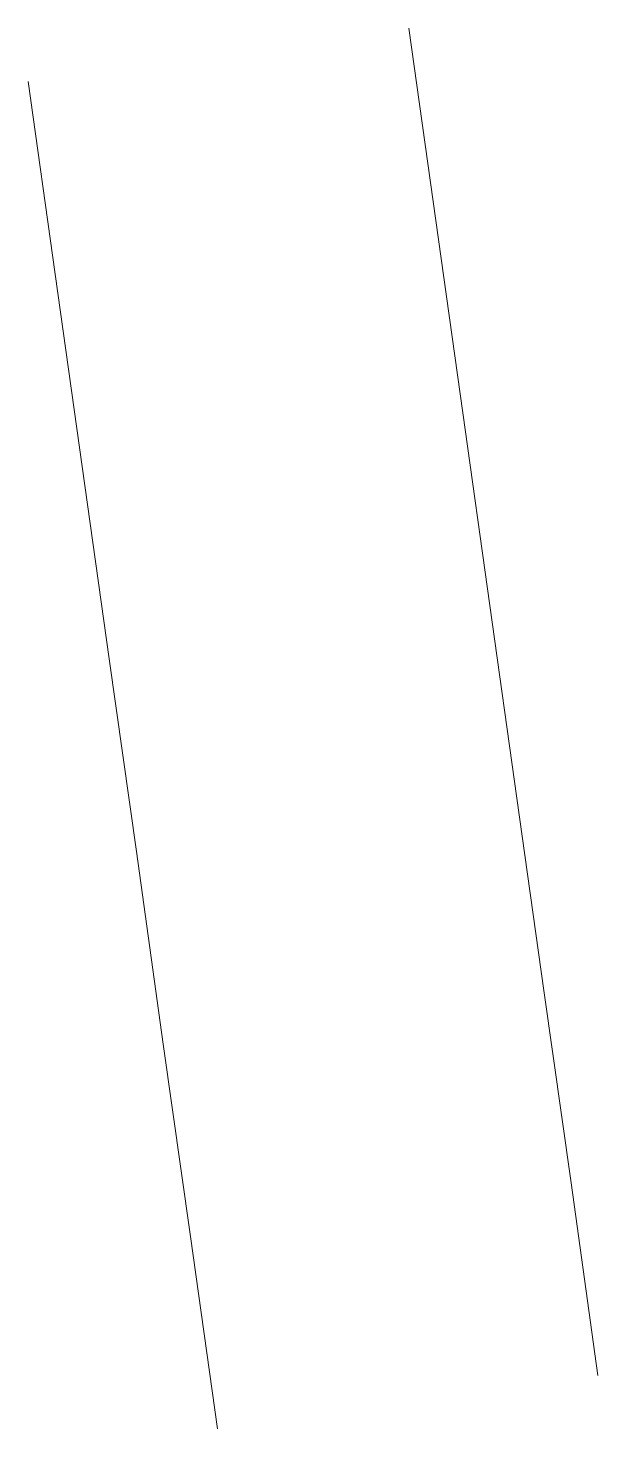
# Model space of a CAD drawing. Extents: x -21.9 to 21.9, y 3.8 to 50.2.
# Drawn here: x -21.93 to -18.97, y 42.89 to 50.18 of the extents above.
import ezdxf

# ---------------------------------------------------------------- set-up
doc = ezdxf.new("R2010")
doc.units = 0
doc.header["$MEASUREMENT"] = 0
doc.layers.add('L160X12', color=10, linetype='CONTINUOUS', lineweight=0)

msp = doc.modelspace()

# ---------------------------------------------------------------- linework, layer by layer
at = {"layer": 'L160X12'}
for p, q in [((-19.812, 49.176, 1), (-19.953, 50.178, 1)), ((-19.812, 49.176, -1), (-19.953, 50.178, -1)), ((-21.793, 48.898, 1), (-21.934, 49.9, 1)), ((-21.793, 48.898, -1), (-21.934, 49.9, -1)), ((-19.671, 48.175, 1), (-19.812, 49.176, 1)), ((-19.671, 48.175, -1), (-19.812, 49.176, -1)), ((-21.652, 47.896, 1), (-21.793, 48.898, 1)), ((-21.652, 47.896, -1), (-21.793, 48.898, -1)), ((-19.531, 47.173, 1), (-19.671, 48.175, 1)), ((-19.531, 47.173, -1), (-19.671, 48.175, -1)), ((-21.511, 46.895, 1), (-21.652, 47.896, 1)), ((-21.511, 46.895, -1), (-21.652, 47.896, -1)), ((-19.39, 46.171, 1), (-19.531, 47.173, 1)), ((-19.39, 46.171, -1), (-19.531, 47.173, -1)), ((-21.37, 45.893, 1), (-21.511, 46.895, 1)), ((-21.37, 45.893, -1), (-21.511, 46.895, -1)), ((-19.249, 45.169, 1), (-19.39, 46.171, 1)), ((-19.249, 45.169, -1), (-19.39, 46.171, -1)), ((-21.23, 44.891, 1), (-21.37, 45.893, 1)), ((-21.23, 44.891, -1), (-21.37, 45.893, -1)), ((-19.108, 44.168, 1), (-19.249, 45.169, 1)), ((-19.108, 44.168, -1), (-19.249, 45.169, -1)), ((-21.089, 43.89, 1), (-21.23, 44.891, 1)), ((-21.089, 43.89, -1), (-21.23, 44.891, -1)), ((-18.968, 43.166, 1), (-19.108, 44.168, 1)), ((-18.968, 43.166, -1), (-19.108, 44.168, -1)), ((-20.948, 42.888, 1), (-21.089, 43.89, 1)), ((-20.948, 42.888, -1), (-21.089, 43.89, -1))]:
    msp.add_line(p, q, dxfattribs=at)

doc.saveas('drawing.dxf')
